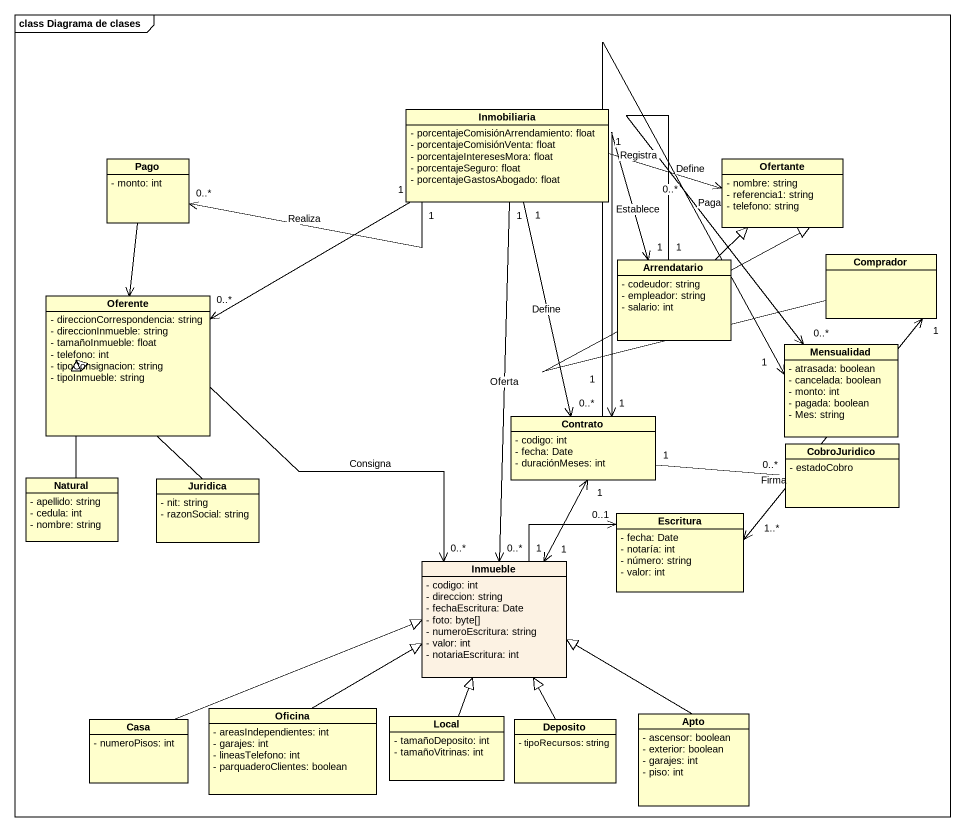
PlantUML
@startuml
mainframe class Diagrama de clases
hide circle
hide empty members
skinparam classAttributeIconSize 0
class Inmobiliaria {
  - porcentajeComisiónArrendamiento: float
  - porcentajeComisiónVenta: float
  - porcentajeInteresesMora: float
  - porcentajeSeguro: float
  - porcentajeGastosAbogado: float
}
class Pago {
  - monto: int
}
class Ofertante {
  - nombre: string
  - referencia1: string
  - telefono: string
}
class Arrendatario {
  - codeudor: string
  - empleador: string
  - salario: int
}
class Comprador
class Oferente {
  - direccionCorrespondencia: string
  - direccionInmueble: string
  - tamañoInmueble: float
  - telefono: int
  - tipoConsignacion: string
  - tipoInmueble: string
}
class Mensualidad {
  - atrasada: boolean
  - cancelada: boolean
  - monto: int
  - pagada: boolean
  - Mes: string
}
class Contrato {
  - codigo: int
  - fecha: Date
  - duraciónMeses: int
}
class CobroJuridico {
  - estadoCobro
}
class Natural {
  - apellido: string
  - cedula: int
  - nombre: string
}
class Juridica {
  - nit: string
  - razonSocial: string
}
class Escritura {
  - fecha: Date
  - notaría: int
  - número: string
  - valor: int
}
class Inmueble #FCF2E3 {
  - codigo: int
  - direccion: string
  - fechaEscritura: Date
  - foto: byte[]
  - numeroEscritura: string
  - valor: int
  - notariaEscritura: int
}
class Casa {
  - numeroPisos: int
}
class Oficina {
  - areasIndependientes: int
  - garajes: int
  - lineasTelefono: int
  - parquaderoClientes: boolean
}
class Local {
  - tamañoDeposito: int
  - tamañoVitrinas: int
}
class Deposito {
  - tipoRecursos: string
}
class Apto {
  - ascensor: boolean
  - exterior: boolean
  - garajes: int
  - piso: int
}
Inmobiliaria "1" -left-> "0..*" Pago : Realiza
Inmobiliaria "1" -right-> "0..*" Ofertante : Registra
Inmobiliaria "1" -left-> "0..*" Oferente
Inmobiliaria "1" --> "0..*" Contrato : Define
Inmobiliaria "1" --> "0..*" Inmueble : Oferta
Pago --> Oferente
Arrendatario -up-|> Ofertante
Arrendatario "1" -right-> "0..*" Mensualidad : Paga
Arrendatario "1" <--> "1" Contrato : Establece
Comprador -up-|> Ofertante
Comprador "1" <--> "1..*" Escritura : Firma
Oferente --> "0..*" Inmueble : Consigna
Contrato "1" -right-> "1" Mensualidad : Define
CobroJuridico "0..*" -left- "1" Contrato
Natural -up-|> Oferente
Juridica -up-|> Oferente
Inmueble "1" <-up-> "1" Contrato
Inmueble "1" -right-> "0..1" Escritura
Casa -right-|> Inmueble
Oficina -up-|> Inmueble
Local -up-|> Inmueble
Deposito -up-|> Inmueble
Apto -up-|> Inmueble
@enduml
